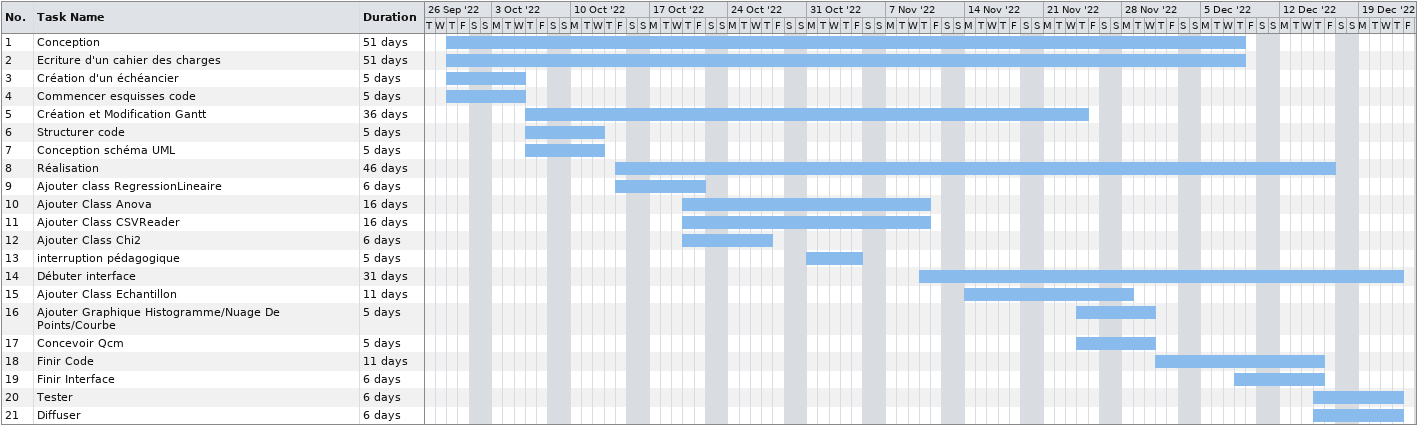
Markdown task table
| ID | Task | Duration | Start | Finish |
|---|---|---|---|---|
| 1 | Conception | 51d | 2022-09-29 | 2022-12-08 |
| 2 | Ecriture d'un cahier des charges | 51d | 2022-09-29 | 2022-12-08 |
| 3 | Création d'un échéancier | 5d | 2022-09-29 | 2022-10-05 |
| 4 | Commencer esquisses code | 5d | 2022-09-29 | 2022-10-05 |
| 5 | Création et Modification Gantt | 36d | 2022-10-06 | 2022-11-24 |
| 6 | Structurer code | 5d | 2022-10-06 | 2022-10-12 |
| 7 | Conception schéma UML | 5d | 2022-10-06 | 2022-10-12 |
| 8 | Réalisation | 46d | 2022-10-14 | 2022-12-16 |
| 9 | Ajouter class RegressionLineaire | 6d | 2022-10-14 | 2022-10-21 |
| 10 | Ajouter Class Anova | 16d | 2022-10-20 | 2022-11-10 |
| 11 | Ajouter Class CSVReader | 16d | 2022-10-20 | 2022-11-10 |
| 12 | Ajouter Class Chi2 | 6d | 2022-10-20 | 2022-10-27 |
| 13 | interruption pédagogique | 5d | 2022-10-31 | 2022-11-04 |
| 14 | Débuter interface | 31d | 2022-11-10 | 2022-12-22 |
| 15 | Ajouter Class Echantillon | 11d | 2022-11-14 | 2022-11-28 |
| 16 | Ajouter Graphique Histogramme/Nuage De Points/Courbe | 5d | 2022-11-24 | 2022-11-30 |
| 17 | Concevoir Qcm | 5d | 2022-11-24 | 2022-11-30 |
| 18 | Finir Code | 11d | 2022-12-01 | 2022-12-15 |
| 19 | Finir Interface | 6d | 2022-12-08 | 2022-12-15 |
| 20 | Tester | 6d | 2022-12-15 | 2022-12-22 |
| 21 | Diffuser | 6d | 2022-12-15 | 2022-12-22 |
